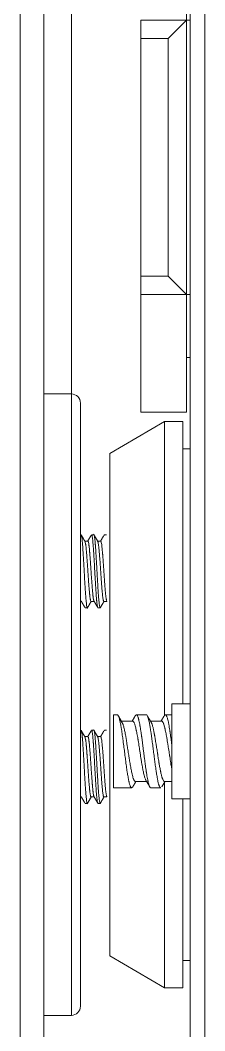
# Model space of a CAD drawing. Header units: millimetres. Extents: x 61566 to 667441, y 0 to 118800.
# Drawn here: x 447935.9 to 447946, y 50873 to 50928.3 of the extents above; entities that cross this region are included whole.
import ezdxf

# ---------------------------------------------------------------- set-up
doc = ezdxf.new("R2010")
doc.units = ezdxf.units.MM
doc.header["$LTSCALE"] = 200
doc.layers.add('LG-환기', color=2, linetype='Continuous')
doc.layers.add('환기유니트', color=6, linetype='Continuous')

# ---------------------------------------------------------------- blocks, each defined once
blk = doc.blocks.new('상업용 프리미엄환기 800~1000CMH')
at = {"layer": 'LG-환기', "color": 0, "linetype": 'Continuous', "lineweight": 18}
for p, q in [((771.8, 1271.357), (951.8, 1271.357)), ((951, 1270.557), (772.6, 1270.557)), ((818.6, 1270.357), (790.237, 1270.357)), ((797.15, 1267.857), (797.15, 1270.557)), ((797.15, 1270.357), (798.15, 1269.357)), ((811.15, 1269.357), (812.15, 1270.357)), ((812.15, 1270.557), (812.15, 1267.857)), ((815.6, 1270.357), (815.6, 1270.557)), ((818.6, 1267.857), (818.6, 1270.357)), ((819.1, 1270.157), (834.551, 1270.157)), ((819.1, 1270.157), (819.1, 1269.157)), ((820.6, 1270.557), (820.6, 1270.157)), ((834.55, 1270.557), (834.55, 1269.557)), ((839.749, 1270.157), (850.1, 1270.157)), ((839.75, 1269.557), (839.75, 1270.557)), ((848.6, 1270.157), (848.6, 1270.557)), ((850.1, 1269.157), (850.1, 1270.157)), ((811.15, 1269.357), (798.15, 1269.357)), ((798.15, 1269.357), (798.15, 1267.857)), ((811.15, 1267.857), (811.15, 1269.357)), ((819.1, 1269.157), (835.199, 1269.157)), ((819.1, 1269.157), (820.85, 1266.157)), ((834.55, 1269.557), (839.75, 1269.557)), ((835.15, 1269.557), (835.15, 1269.199)), ((838.799, 1269.157), (850.1, 1269.157)), ((838.8, 1269.151), (838.8, 1269.557)), ((848.35, 1266.157), (850.1, 1269.157)), ((835.5, 1268.997), (835.5, 1268.383)), ((839.15, 1268.405), (839.15, 1268.949)), ((835.15, 1268.154), (835.15, 1267.61)), ((838.8, 1267.561), (838.8, 1268.17)), ((812.15, 1267.857), (797.15, 1267.857)), ((818.6, 1267.857), (812.15, 1267.857)), ((835.5, 1267.408), (835.5, 1266.766)), ((839.136, 1267.389), (839.099, 1267.415)), ((839.15, 1266.357), (839.15, 1267.359)), ((835.15, 1266.564), (835.15, 1266.357)), ((835.15, 1266.357), (839.15, 1266.357)), ((820.85, 1266.157), (848.35, 1266.157)), ((825.3, 1265.984), (825.3, 1265.862)), ((825.325, 1265.844), (825.3, 1265.861)), ((828.95, 1265.836), (828.95, 1266.004)), ((836, 1265.984), (836, 1265.862)), ((836.025, 1265.844), (836, 1265.861)), ((839.65, 1265.836), (839.65, 1266.004)), ((825.3, 1265.284), (825.3, 1265.162)), ((825.65, 1265.66), (825.65, 1265.486)), ((828.95, 1265.137), (828.95, 1265.303)), ((829.3, 1265.512), (829.3, 1265.634)), ((836, 1265.284), (836, 1265.162)), ((836.35, 1265.66), (836.35, 1265.486)), ((839.65, 1265.137), (839.65, 1265.303)), ((840, 1265.512), (840, 1265.634)), ((825.65, 1264.96), (825.65, 1264.791)), ((829.274, 1264.794), (829.3, 1264.811)), ((829.3, 1264.812), (829.3, 1264.934)), ((836.35, 1264.96), (836.35, 1264.791)), ((839.974, 1264.794), (840, 1264.811)), ((840, 1264.812), (840, 1264.934)), ((851.1, 1264.557), (818.1, 1264.557)), ((825.3, 1264.584), (825.3, 1264.557)), ((828.95, 1264.557), (828.95, 1264.606)), ((836, 1264.584), (836, 1264.557)), ((839.65, 1264.557), (839.65, 1264.606)), ((776.6, 1264.057), (851.6, 1264.057)), ((817.6, 1264.057), (817.6, 1262.557)), ((851.6, 1262.557), (851.6, 1264.057)), ((705.484, 1262.557), (1034.788, 1262.557)), ((1051.8, 1261.257), (705.484, 1261.257))]:
    blk.add_line(p, q, dxfattribs=at)
for centre, start, end in [((818.1, 1264.057), 90, 180), ((851.1, 1264.057), 0, 90)]:
    blk.add_arc(centre, 0.5, start, end, dxfattribs=at)
for points, knots in [([(836.835, 1269.557), (836.814, 1269.554), (836.793, 1269.552), (836.755, 1269.547), (836.738, 1269.545), (836.704, 1269.54), (836.687, 1269.538), (836.635, 1269.532), (836.601, 1269.527), (836.501, 1269.514), (836.37, 1269.497), (836.244, 1269.479), (836.152, 1269.466), (836.122, 1269.461), (836.077, 1269.454), (836.062, 1269.452), (836.033, 1269.448), (835.96, 1269.436), (835.891, 1269.425), (835.786, 1269.407), (835.736, 1269.398), (835.664, 1269.385), (835.641, 1269.381), (835.596, 1269.372), (835.574, 1269.368), (835.51, 1269.354), (835.432, 1269.337), (835.334, 1269.311), (835.281, 1269.293), (835.247, 1269.28), (835.236, 1269.275), (835.217, 1269.266), (835.208, 1269.262), (835.185, 1269.248), (835.161, 1269.23), (835.151, 1269.212), (835.15, 1269.199), (835.15, 1269.194), (835.153, 1269.185), (835.155, 1269.181), (835.164, 1269.168), (835.177, 1269.157), (835.195, 1269.146), (835.199, 1269.144)], [0, 0, 0, 0, 0.019274, 0.019274, 0.035337, 0.035337, 0.051399, 0.051399, 0.083524, 0.083524, 0.147775, 0.212025, 0.212025, 0.24415, 0.24415, 0.260213, 0.260213, 0.276275, 0.340526, 0.340526, 0.404776, 0.404776, 0.436901, 0.436901, 0.469026, 0.469026, 0.533277, 0.597527, 0.661778, 0.661778, 0.693903, 0.693903, 0.726028, 0.726028, 0.790278, 0.854529, 0.854529, 0.886654, 0.886654, 0.918779, 0.918779, 0.983029, 1, 1, 1, 1]), ([(835.5, 1268.997), (835.5, 1268.999), (835.5, 1269), (835.501, 1269.004), (835.501, 1269.006), (835.504, 1269.017), (835.516, 1269.036), (835.551, 1269.063), (835.587, 1269.081), (835.619, 1269.095), (835.63, 1269.099), (835.654, 1269.108), (835.666, 1269.113), (835.706, 1269.126), (835.765, 1269.144), (835.834, 1269.162), (835.89, 1269.175), (835.909, 1269.179), (835.949, 1269.188), (835.969, 1269.193), (836.032, 1269.206), (836.119, 1269.225), (836.214, 1269.243), (836.289, 1269.257), (836.314, 1269.261), (836.365, 1269.27), (836.392, 1269.275), (836.471, 1269.288), (836.578, 1269.306), (836.69, 1269.324), (836.775, 1269.337), (836.804, 1269.342), (836.862, 1269.351), (836.891, 1269.355), (836.979, 1269.368), (837.037, 1269.377), (837.154, 1269.395), (837.212, 1269.404), (837.3, 1269.418), (837.344, 1269.425), (837.387, 1269.432), (837.417, 1269.436), (837.431, 1269.438), (837.504, 1269.45), (837.618, 1269.468), (837.783, 1269.495), (837.889, 1269.513), (837.967, 1269.527), (837.993, 1269.531), (838.043, 1269.54), (838.067, 1269.544), (838.106, 1269.552), (838.121, 1269.554), (838.136, 1269.557)], [0, 0, 0, 0, 0.007439, 0.007439, 0.019507, 0.019507, 0.067779, 0.116051, 0.164322, 0.164322, 0.188458, 0.188458, 0.212594, 0.212594, 0.260865, 0.309137, 0.309137, 0.333273, 0.333273, 0.357409, 0.357409, 0.40568, 0.453952, 0.453952, 0.478088, 0.478088, 0.502223, 0.502223, 0.550495, 0.598767, 0.598767, 0.622902, 0.622902, 0.647038, 0.647038, 0.69531, 0.69531, 0.743581, 0.743581, 0.767717, 0.779785, 0.779785, 0.791853, 0.791853, 0.840125, 0.888396, 0.936668, 0.936668, 0.960804, 0.960804, 0.984939, 0.984939, 1, 1, 1, 1]), ([(838.8, 1269.151), (838.8, 1269.147), (838.799, 1269.142), (838.797, 1269.134), (838.795, 1269.131), (838.791, 1269.124), (838.788, 1269.12), (838.773, 1269.103), (838.753, 1269.088), (838.7, 1269.061), (838.667, 1269.047), (838.616, 1269.029), (838.605, 1269.026), (838.583, 1269.019), (838.549, 1269.009), (838.512, 1268.999), (838.433, 1268.978), (838.374, 1268.965), (838.293, 1268.947), (838.277, 1268.944), (838.243, 1268.937), (838.192, 1268.926), (838.138, 1268.916), (838.028, 1268.895), (837.95, 1268.881), (837.848, 1268.863), (837.828, 1268.86), (837.786, 1268.853), (837.723, 1268.842), (837.659, 1268.832), (837.529, 1268.812), (837.441, 1268.798), (837.329, 1268.781), (837.306, 1268.778), (837.26, 1268.771), (837.238, 1268.767), (837.17, 1268.757), (837.125, 1268.75), (836.99, 1268.729), (836.9, 1268.715), (836.79, 1268.697), (836.768, 1268.694), (836.724, 1268.687), (836.702, 1268.683), (836.636, 1268.673), (836.594, 1268.666), (836.468, 1268.645), (836.387, 1268.631), (836.29, 1268.614), (836.27, 1268.611), (836.232, 1268.604), (836.213, 1268.6), (836.158, 1268.59), (836.122, 1268.583), (836.018, 1268.563), (835.954, 1268.549), (835.867, 1268.528), (835.838, 1268.521), (835.785, 1268.507), (835.76, 1268.5), (835.69, 1268.479), (835.65, 1268.465), (835.611, 1268.448), (835.604, 1268.446), (835.598, 1268.443)], [0, 0, 0, 0, 0.018577, 0.018577, 0.033274, 0.033274, 0.047971, 0.047971, 0.10676, 0.10676, 0.165549, 0.165549, 0.180247, 0.180247, 0.194944, 0.224339, 0.224339, 0.283128, 0.283128, 0.297825, 0.297825, 0.312522, 0.341917, 0.341917, 0.400706, 0.400706, 0.415403, 0.415403, 0.4301, 0.459495, 0.459495, 0.518284, 0.518284, 0.532981, 0.532981, 0.547679, 0.547679, 0.577073, 0.577073, 0.635862, 0.635862, 0.650559, 0.650559, 0.665257, 0.665257, 0.694651, 0.694651, 0.75344, 0.75344, 0.768138, 0.768138, 0.782835, 0.782835, 0.812229, 0.812229, 0.871019, 0.871019, 0.900413, 0.900413, 0.929808, 0.929808, 0.988597, 0.988597, 1, 1, 1, 1]), ([(835.15, 1268.154), (835.15, 1268.157), (835.15, 1268.16), (835.152, 1268.165), (835.153, 1268.169), (835.157, 1268.176), (835.16, 1268.179), (835.175, 1268.196), (835.195, 1268.209), (835.238, 1268.229), (835.255, 1268.235), (835.283, 1268.246), (835.293, 1268.249), (835.314, 1268.256), (835.324, 1268.259), (835.381, 1268.276), (835.434, 1268.29), (835.524, 1268.311), (835.556, 1268.318), (835.606, 1268.328), (835.623, 1268.332), (835.659, 1268.338), (835.677, 1268.342), (835.77, 1268.359), (835.849, 1268.372), (835.977, 1268.392), (836.021, 1268.399), (836.088, 1268.409), (836.111, 1268.412), (836.158, 1268.419), (836.182, 1268.423), (836.301, 1268.439), (836.399, 1268.453), (836.551, 1268.473), (836.602, 1268.48), (836.706, 1268.494), (836.759, 1268.501), (836.919, 1268.522), (837.026, 1268.536), (837.24, 1268.563), (837.347, 1268.576), (837.481, 1268.593), (837.507, 1268.597), (837.56, 1268.603), (837.639, 1268.613), (837.717, 1268.623), (837.87, 1268.643), (837.968, 1268.657), (838.088, 1268.674), (838.112, 1268.677), (838.159, 1268.684), (838.229, 1268.695), (838.296, 1268.705), (838.425, 1268.726), (838.505, 1268.74), (838.599, 1268.757), (838.618, 1268.76), (838.654, 1268.767), (838.672, 1268.77), (838.724, 1268.78), (838.756, 1268.787), (838.849, 1268.807), (838.903, 1268.82), (838.961, 1268.837), (838.973, 1268.84), (838.994, 1268.847), (839.005, 1268.851), (839.034, 1268.861), (839.051, 1268.868), (839.097, 1268.888), (839.12, 1268.902), (839.14, 1268.923), (839.145, 1268.93), (839.149, 1268.94), (839.15, 1268.944), (839.15, 1268.948), (839.15, 1268.948), (839.15, 1268.949)], [0, 0, 0, 0, 0.009646, 0.009646, 0.02248, 0.02248, 0.035313, 0.035313, 0.086648, 0.086648, 0.112315, 0.112315, 0.125148, 0.125148, 0.137982, 0.137982, 0.189317, 0.189317, 0.214984, 0.214984, 0.227817, 0.227817, 0.240651, 0.240651, 0.291985, 0.291985, 0.317653, 0.317653, 0.330486, 0.330486, 0.34332, 0.34332, 0.394654, 0.394654, 0.420322, 0.420322, 0.445989, 0.445989, 0.497323, 0.497323, 0.548658, 0.548658, 0.561491, 0.561491, 0.574325, 0.599992, 0.599992, 0.651327, 0.651327, 0.66416, 0.66416, 0.676994, 0.702661, 0.702661, 0.753995, 0.753995, 0.766829, 0.766829, 0.779663, 0.779663, 0.80533, 0.80533, 0.856664, 0.856664, 0.869498, 0.869498, 0.882332, 0.882332, 0.907999, 0.907999, 0.959333, 0.959333, 0.985, 0.985, 0.997834, 0.997834, 1, 1, 1, 1]), ([(839.15, 1268.404), (839.15, 1268.396), (839.144, 1268.379), (839.123, 1268.362), (839.102, 1268.349), (839.094, 1268.345), (839.077, 1268.336), (839.067, 1268.332), (839.035, 1268.319), (838.986, 1268.301), (838.923, 1268.284), (838.872, 1268.27), (838.844, 1268.263), (838.815, 1268.257), (838.796, 1268.252), (838.786, 1268.25), (838.734, 1268.238), (838.69, 1268.229), (838.598, 1268.211), (838.549, 1268.203), (838.445, 1268.185), (838.391, 1268.176), (838.32, 1268.166), (838.306, 1268.163), (838.277, 1268.159), (838.233, 1268.152), (838.189, 1268.146), (838.098, 1268.133), (837.974, 1268.115), (837.844, 1268.098), (837.761, 1268.086), (837.744, 1268.084), (837.71, 1268.08), (837.693, 1268.077), (837.642, 1268.071), (837.608, 1268.066), (837.505, 1268.053), (837.368, 1268.034), (837.228, 1268.017), (837.123, 1268.003), (837.088, 1267.999), (837.035, 1267.992), (837.018, 1267.99), (836.983, 1267.986), (836.895, 1267.975), (836.739, 1267.955), (836.605, 1267.938), (836.505, 1267.925), (836.455, 1267.918), (836.406, 1267.912), (836.374, 1267.907), (836.357, 1267.905), (836.277, 1267.894), (836.152, 1267.876), (835.976, 1267.849), (835.867, 1267.831), (835.802, 1267.82), (835.789, 1267.817), (835.763, 1267.813), (835.725, 1267.806), (835.689, 1267.8), (835.619, 1267.786), (835.531, 1267.769), (835.455, 1267.752), (835.41, 1267.741), (835.402, 1267.739), (835.385, 1267.734), (835.377, 1267.732), (835.353, 1267.726), (835.338, 1267.721), (835.295, 1267.708), (835.245, 1267.69), (835.209, 1267.672), (835.187, 1267.659), (835.18, 1267.654), (835.172, 1267.647), (835.169, 1267.645), (835.165, 1267.64), (835.154, 1267.629), (835.15, 1267.618), (835.15, 1267.6), (835.154, 1267.592), (835.161, 1267.583)], [0, 0, 0, 0, 0.03039, 0.062715, 0.062715, 0.078878, 0.078878, 0.09504, 0.09504, 0.127365, 0.15969, 0.15969, 0.175852, 0.183934, 0.183934, 0.192015, 0.192015, 0.22434, 0.22434, 0.256664, 0.256664, 0.288989, 0.288989, 0.297071, 0.297071, 0.305152, 0.321314, 0.321314, 0.353639, 0.385964, 0.385964, 0.394045, 0.394045, 0.402126, 0.402126, 0.418289, 0.418289, 0.450614, 0.482939, 0.482939, 0.499101, 0.499101, 0.507182, 0.507182, 0.515263, 0.547588, 0.579913, 0.579913, 0.596076, 0.604157, 0.604157, 0.612238, 0.612238, 0.644563, 0.676888, 0.709213, 0.709213, 0.717294, 0.717294, 0.725375, 0.741537, 0.741537, 0.773862, 0.806187, 0.806187, 0.814268, 0.814268, 0.82235, 0.82235, 0.838512, 0.838512, 0.870837, 0.903162, 0.903162, 0.919324, 0.919324, 0.927405, 0.927405, 0.935487, 0.967812, 0.967812, 1, 1, 1, 1]), ([(835.5, 1267.407), (835.5, 1267.41), (835.5, 1267.413), (835.503, 1267.425), (835.508, 1267.434), (835.52, 1267.447), (835.525, 1267.452), (835.536, 1267.461), (835.543, 1267.466), (835.564, 1267.48), (835.599, 1267.498), (835.645, 1267.516), (835.684, 1267.529), (835.698, 1267.533), (835.727, 1267.542), (835.742, 1267.547), (835.79, 1267.56), (835.858, 1267.578), (835.935, 1267.596), (835.997, 1267.609), (836.019, 1267.614), (836.062, 1267.623), (836.085, 1267.627), (836.153, 1267.641), (836.248, 1267.659), (836.349, 1267.677), (836.427, 1267.691), (836.467, 1267.698), (836.508, 1267.705), (836.535, 1267.709), (836.549, 1267.711), (836.618, 1267.723), (836.73, 1267.74), (836.901, 1267.767), (837.018, 1267.784), (837.107, 1267.798), (837.137, 1267.802), (837.195, 1267.811), (837.225, 1267.816), (837.312, 1267.83), (837.428, 1267.848), (837.543, 1267.866), (837.628, 1267.88), (837.656, 1267.885), (837.712, 1267.894), (837.739, 1267.898), (837.821, 1267.912), (837.927, 1267.929), (838.027, 1267.947), (838.1, 1267.96), (838.124, 1267.965), (838.171, 1267.974), (838.194, 1267.978), (838.262, 1267.992), (838.304, 1268.001), (838.385, 1268.019), (838.423, 1268.028), (838.476, 1268.041), (838.494, 1268.046), (838.527, 1268.055), (838.543, 1268.06), (838.589, 1268.074), (838.645, 1268.092), (838.689, 1268.109), (838.718, 1268.123), (838.731, 1268.129), (838.743, 1268.136), (838.748, 1268.139), (838.75, 1268.14), (838.751, 1268.141)], [0, 0, 0, 0, 0.011486, 0.011486, 0.0483, 0.0483, 0.066706, 0.066706, 0.085113, 0.085113, 0.121927, 0.15874, 0.15874, 0.177147, 0.177147, 0.195554, 0.195554, 0.232367, 0.269181, 0.269181, 0.287587, 0.287587, 0.305994, 0.305994, 0.342808, 0.379621, 0.379621, 0.398028, 0.407231, 0.407231, 0.416435, 0.416435, 0.453248, 0.490061, 0.526875, 0.526875, 0.545282, 0.545282, 0.563688, 0.563688, 0.600502, 0.637315, 0.637315, 0.655722, 0.655722, 0.674129, 0.674129, 0.710942, 0.747756, 0.747756, 0.766163, 0.766163, 0.784569, 0.784569, 0.821383, 0.821383, 0.858196, 0.858196, 0.876603, 0.876603, 0.89501, 0.89501, 0.931823, 0.968637, 0.968637, 0.987044, 0.996247, 0.996247, 1, 1, 1, 1]), ([(838.8, 1267.561), (838.8, 1267.559), (838.8, 1267.557), (838.799, 1267.551), (838.798, 1267.547), (838.792, 1267.535), (838.78, 1267.519), (838.759, 1267.503), (838.739, 1267.491), (838.731, 1267.487), (838.716, 1267.479), (838.707, 1267.475), (838.662, 1267.455), (838.617, 1267.439), (838.537, 1267.416), (838.509, 1267.408), (838.462, 1267.396), (838.446, 1267.392), (838.413, 1267.384), (838.396, 1267.38), (838.31, 1267.36), (838.234, 1267.344), (838.11, 1267.32), (838.068, 1267.312), (837.979, 1267.296), (837.933, 1267.288), (837.794, 1267.264), (837.698, 1267.248), (837.573, 1267.229), (837.548, 1267.225), (837.497, 1267.217), (837.471, 1267.213), (837.394, 1267.201), (837.291, 1267.185), (837.188, 1267.17), (837.085, 1267.154), (837.033, 1267.146), (836.955, 1267.133), (836.929, 1267.129), (836.878, 1267.121), (836.852, 1267.117), (836.776, 1267.105), (836.675, 1267.089), (836.578, 1267.073), (836.506, 1267.061), (836.482, 1267.057), (836.435, 1267.049), (836.411, 1267.045), (836.295, 1267.025), (836.208, 1267.01), (836.087, 1266.986), (836.048, 1266.979), (835.991, 1266.967), (835.973, 1266.963), (835.937, 1266.954), (835.919, 1266.95), (835.834, 1266.93), (835.774, 1266.914), (835.701, 1266.891), (835.68, 1266.885), (835.662, 1266.878)], [0, 0, 0, 0, 0.008608, 0.008608, 0.0261, 0.0261, 0.061086, 0.096072, 0.096072, 0.113565, 0.113565, 0.131058, 0.131058, 0.20103, 0.20103, 0.236015, 0.236015, 0.253508, 0.253508, 0.271001, 0.271001, 0.340973, 0.340973, 0.375959, 0.375959, 0.410944, 0.410944, 0.480916, 0.480916, 0.498409, 0.498409, 0.515902, 0.515902, 0.550888, 0.585873, 0.585873, 0.620859, 0.620859, 0.638352, 0.638352, 0.655845, 0.655845, 0.690831, 0.725817, 0.725817, 0.74331, 0.74331, 0.760802, 0.760802, 0.830774, 0.830774, 0.86576, 0.86576, 0.883253, 0.883253, 0.900746, 0.900746, 0.970717, 0.970717, 1, 1, 1, 1]), ([(835.15, 1266.564), (835.15, 1266.576), (835.157, 1266.588), (835.174, 1266.603), (835.179, 1266.607), (835.19, 1266.614), (835.196, 1266.618), (835.217, 1266.629), (835.232, 1266.636), (835.288, 1266.658), (835.334, 1266.673), (835.404, 1266.692), (835.418, 1266.696), (835.449, 1266.703), (835.464, 1266.707), (835.513, 1266.718), (835.548, 1266.726), (835.657, 1266.749), (835.737, 1266.763), (835.848, 1266.782), (835.87, 1266.786), (835.916, 1266.793), (835.987, 1266.804), (836.06, 1266.815), (836.209, 1266.837), (836.314, 1266.851), (836.452, 1266.87), (836.48, 1266.874), (836.536, 1266.881), (836.564, 1266.885), (836.649, 1266.896), (836.706, 1266.904), (836.878, 1266.927), (836.994, 1266.942), (837.142, 1266.961), (837.172, 1266.965), (837.231, 1266.972), (837.26, 1266.976), (837.348, 1266.987), (837.464, 1267.001), (837.579, 1267.016), (837.664, 1267.027), (837.693, 1267.03), (837.749, 1267.038), (837.778, 1267.041), (837.918, 1267.06), (838.024, 1267.075), (838.178, 1267.097), (838.227, 1267.104), (838.3, 1267.116), (838.324, 1267.12), (838.371, 1267.127), (838.395, 1267.131), (838.463, 1267.143), (838.507, 1267.15), (838.591, 1267.165), (838.631, 1267.172), (838.707, 1267.187), (838.743, 1267.194), (838.794, 1267.205), (838.811, 1267.209), (838.843, 1267.216), (838.859, 1267.22), (838.934, 1267.238), (838.984, 1267.253), (839.045, 1267.275), (839.063, 1267.283), (839.086, 1267.294), (839.094, 1267.298), (839.107, 1267.305), (839.113, 1267.309), (839.139, 1267.328), (839.15, 1267.343), (839.15, 1267.359), (839.15, 1267.359), (839.15, 1267.359)], [0, 0, 0, 0, 0.045468, 0.045468, 0.059485, 0.059485, 0.073503, 0.073503, 0.101538, 0.101538, 0.157607, 0.157607, 0.171625, 0.171625, 0.185642, 0.185642, 0.213677, 0.213677, 0.269746, 0.269746, 0.283764, 0.283764, 0.297781, 0.325816, 0.325816, 0.381886, 0.381886, 0.395903, 0.395903, 0.40992, 0.40992, 0.437955, 0.437955, 0.494025, 0.494025, 0.508042, 0.508042, 0.52206, 0.52206, 0.550094, 0.578129, 0.578129, 0.592147, 0.592147, 0.606164, 0.606164, 0.662234, 0.662234, 0.690268, 0.690268, 0.704286, 0.704286, 0.718303, 0.718303, 0.746338, 0.746338, 0.774373, 0.774373, 0.802408, 0.802408, 0.816425, 0.816425, 0.830442, 0.830442, 0.886512, 0.886512, 0.914547, 0.914547, 0.928564, 0.928564, 0.942582, 0.942582, 0.998651, 0.998651, 1, 1, 1, 1]), ([(825.65, 1265.659), (825.65, 1265.665), (825.656, 1265.671), (825.675, 1265.68), (825.684, 1265.683), (825.7, 1265.688), (825.706, 1265.689), (825.718, 1265.693), (825.725, 1265.694), (825.762, 1265.702), (825.798, 1265.709), (825.862, 1265.718), (825.885, 1265.721), (825.922, 1265.725), (825.935, 1265.727), (825.961, 1265.73), (825.975, 1265.731), (826.046, 1265.739), (826.108, 1265.745), (826.208, 1265.754), (826.243, 1265.757), (826.297, 1265.762), (826.316, 1265.764), (826.353, 1265.767), (826.372, 1265.769), (826.469, 1265.777), (826.55, 1265.783), (826.676, 1265.792), (826.719, 1265.796), (826.784, 1265.8), (826.806, 1265.802), (826.85, 1265.805), (826.873, 1265.806), (826.986, 1265.814), (827.076, 1265.82), (827.214, 1265.829), (827.259, 1265.832), (827.352, 1265.838), (827.398, 1265.841), (827.537, 1265.851), (827.718, 1265.864), (827.892, 1265.876), (828.061, 1265.889), (828.142, 1265.895), (828.294, 1265.907), (828.366, 1265.913), (828.468, 1265.922), (828.5, 1265.925), (828.561, 1265.932), (828.59, 1265.935), (828.673, 1265.945), (828.722, 1265.951), (828.776, 1265.959), (828.786, 1265.961), (828.806, 1265.964), (828.833, 1265.968), (828.857, 1265.973), (828.899, 1265.982), (828.92, 1265.988), (828.937, 1265.995), (828.939, 1265.997), (828.944, 1266), (828.946, 1266.001), (828.947, 1266.003)], [0, 0, 0, 0, 0.048765, 0.048765, 0.075975, 0.075975, 0.089579, 0.089579, 0.103184, 0.103184, 0.157602, 0.157602, 0.184811, 0.184811, 0.198416, 0.198416, 0.21202, 0.21202, 0.266439, 0.266439, 0.293648, 0.293648, 0.307252, 0.307252, 0.320857, 0.320857, 0.375275, 0.375275, 0.402484, 0.402484, 0.416089, 0.416089, 0.429694, 0.429694, 0.484112, 0.484112, 0.511321, 0.511321, 0.53853, 0.53853, 0.592949, 0.647367, 0.647367, 0.701785, 0.701785, 0.756203, 0.756203, 0.783413, 0.783413, 0.810622, 0.810622, 0.86504, 0.86504, 0.878645, 0.878645, 0.892249, 0.919458, 0.919458, 0.973877, 0.973877, 0.987481, 0.987481, 1, 1, 1, 1]), ([(828.95, 1265.837), (828.95, 1265.832), (828.945, 1265.826), (828.93, 1265.819), (828.927, 1265.817), (828.918, 1265.814), (828.913, 1265.812), (828.898, 1265.807), (828.886, 1265.804), (828.844, 1265.795), (828.808, 1265.789), (828.756, 1265.781), (828.745, 1265.779), (828.722, 1265.776), (828.71, 1265.775), (828.673, 1265.77), (828.646, 1265.767), (828.563, 1265.758), (828.502, 1265.752), (828.419, 1265.744), (828.402, 1265.743), (828.367, 1265.74), (828.349, 1265.738), (828.295, 1265.733), (828.257, 1265.73), (828.143, 1265.72), (828.063, 1265.714), (827.958, 1265.706), (827.937, 1265.705), (827.894, 1265.702), (827.872, 1265.7), (827.806, 1265.695), (827.762, 1265.692), (827.628, 1265.683), (827.538, 1265.677), (827.4, 1265.668), (827.354, 1265.665), (827.261, 1265.659), (827.215, 1265.656), (827.077, 1265.646), (826.987, 1265.64), (826.853, 1265.63), (826.809, 1265.627), (826.721, 1265.621), (826.677, 1265.617), (826.551, 1265.608), (826.47, 1265.602), (826.355, 1265.593), (826.318, 1265.59), (826.244, 1265.584), (826.209, 1265.581), (826.108, 1265.572), (826.046, 1265.565), (825.962, 1265.556), (825.936, 1265.553), (825.898, 1265.548), (825.886, 1265.546), (825.863, 1265.543), (825.852, 1265.541), (825.798, 1265.533), (825.762, 1265.527), (825.719, 1265.518), (825.706, 1265.515), (825.69, 1265.511), (825.685, 1265.509), (825.676, 1265.506), (825.672, 1265.505), (825.656, 1265.498), (825.65, 1265.492), (825.65, 1265.487)], [0, 0, 0, 0, 0.045623, 0.045623, 0.058949, 0.058949, 0.072275, 0.072275, 0.098928, 0.098928, 0.152234, 0.152234, 0.16556, 0.16556, 0.178886, 0.178886, 0.205539, 0.205539, 0.258844, 0.258844, 0.272171, 0.272171, 0.285497, 0.285497, 0.31215, 0.31215, 0.365455, 0.365455, 0.378781, 0.378781, 0.392108, 0.392108, 0.41876, 0.41876, 0.472066, 0.472066, 0.498719, 0.498719, 0.525371, 0.525371, 0.578677, 0.578677, 0.605329, 0.605329, 0.631982, 0.631982, 0.685287, 0.685287, 0.71194, 0.71194, 0.738593, 0.738593, 0.791898, 0.791898, 0.818551, 0.818551, 0.831877, 0.831877, 0.845204, 0.845204, 0.898509, 0.898509, 0.925162, 0.925162, 0.938488, 0.938488, 0.951814, 0.951814, 1, 1, 1, 1]), ([(836.35, 1265.659), (836.35, 1265.665), (836.356, 1265.671), (836.375, 1265.68), (836.384, 1265.683), (836.4, 1265.688), (836.406, 1265.689), (836.418, 1265.693), (836.425, 1265.694), (836.462, 1265.702), (836.498, 1265.709), (836.562, 1265.718), (836.585, 1265.721), (836.622, 1265.725), (836.635, 1265.727), (836.661, 1265.73), (836.675, 1265.731), (836.746, 1265.739), (836.808, 1265.745), (836.908, 1265.754), (836.943, 1265.757), (836.997, 1265.762), (837.016, 1265.764), (837.053, 1265.767), (837.072, 1265.769), (837.169, 1265.777), (837.25, 1265.783), (837.376, 1265.792), (837.419, 1265.796), (837.484, 1265.8), (837.506, 1265.802), (837.55, 1265.805), (837.573, 1265.806), (837.686, 1265.814), (837.776, 1265.82), (837.914, 1265.829), (837.959, 1265.832), (838.052, 1265.838), (838.098, 1265.841), (838.237, 1265.851), (838.418, 1265.864), (838.592, 1265.876), (838.761, 1265.889), (838.842, 1265.895), (838.994, 1265.907), (839.066, 1265.913), (839.168, 1265.922), (839.2, 1265.925), (839.261, 1265.932), (839.29, 1265.935), (839.373, 1265.945), (839.422, 1265.951), (839.476, 1265.959), (839.486, 1265.961), (839.506, 1265.964), (839.533, 1265.968), (839.557, 1265.973), (839.599, 1265.982), (839.62, 1265.988), (839.637, 1265.995), (839.639, 1265.997), (839.644, 1266), (839.646, 1266.001), (839.647, 1266.003)], [0, 0, 0, 0, 0.048765, 0.048765, 0.075975, 0.075975, 0.089579, 0.089579, 0.103184, 0.103184, 0.157602, 0.157602, 0.184811, 0.184811, 0.198416, 0.198416, 0.21202, 0.21202, 0.266439, 0.266439, 0.293648, 0.293648, 0.307252, 0.307252, 0.320857, 0.320857, 0.375275, 0.375275, 0.402484, 0.402484, 0.416089, 0.416089, 0.429694, 0.429694, 0.484112, 0.484112, 0.511321, 0.511321, 0.53853, 0.53853, 0.592949, 0.647367, 0.647367, 0.701785, 0.701785, 0.756203, 0.756203, 0.783413, 0.783413, 0.810622, 0.810622, 0.86504, 0.86504, 0.878645, 0.878645, 0.892249, 0.919458, 0.919458, 0.973877, 0.973877, 0.987481, 0.987481, 1, 1, 1, 1]), ([(839.65, 1265.837), (839.65, 1265.832), (839.645, 1265.826), (839.63, 1265.819), (839.627, 1265.817), (839.618, 1265.814), (839.613, 1265.812), (839.598, 1265.807), (839.586, 1265.804), (839.544, 1265.795), (839.508, 1265.789), (839.456, 1265.781), (839.445, 1265.779), (839.422, 1265.776), (839.41, 1265.775), (839.373, 1265.77), (839.346, 1265.767), (839.263, 1265.758), (839.202, 1265.752), (839.119, 1265.744), (839.102, 1265.743), (839.067, 1265.74), (839.049, 1265.738), (838.995, 1265.733), (838.957, 1265.73), (838.843, 1265.72), (838.763, 1265.714), (838.658, 1265.706), (838.637, 1265.705), (838.594, 1265.702), (838.572, 1265.7), (838.506, 1265.695), (838.462, 1265.692), (838.328, 1265.683), (838.238, 1265.677), (838.1, 1265.668), (838.054, 1265.665), (837.961, 1265.659), (837.915, 1265.656), (837.777, 1265.646), (837.687, 1265.64), (837.553, 1265.63), (837.509, 1265.627), (837.421, 1265.621), (837.377, 1265.617), (837.251, 1265.608), (837.17, 1265.602), (837.055, 1265.593), (837.018, 1265.59), (836.944, 1265.584), (836.909, 1265.581), (836.808, 1265.572), (836.746, 1265.565), (836.662, 1265.556), (836.636, 1265.553), (836.598, 1265.548), (836.586, 1265.546), (836.563, 1265.543), (836.552, 1265.541), (836.498, 1265.533), (836.462, 1265.527), (836.419, 1265.518), (836.406, 1265.515), (836.39, 1265.511), (836.385, 1265.509), (836.376, 1265.506), (836.372, 1265.505), (836.356, 1265.498), (836.35, 1265.492), (836.35, 1265.487)], [0, 0, 0, 0, 0.045623, 0.045623, 0.058949, 0.058949, 0.072275, 0.072275, 0.098928, 0.098928, 0.152234, 0.152234, 0.16556, 0.16556, 0.178886, 0.178886, 0.205539, 0.205539, 0.258844, 0.258844, 0.272171, 0.272171, 0.285497, 0.285497, 0.31215, 0.31215, 0.365455, 0.365455, 0.378781, 0.378781, 0.392108, 0.392108, 0.41876, 0.41876, 0.472066, 0.472066, 0.498719, 0.498719, 0.525371, 0.525371, 0.578677, 0.578677, 0.605329, 0.605329, 0.631982, 0.631982, 0.685287, 0.685287, 0.71194, 0.71194, 0.738593, 0.738593, 0.791898, 0.791898, 0.818551, 0.818551, 0.831877, 0.831877, 0.845204, 0.845204, 0.898509, 0.898509, 0.925162, 0.925162, 0.938488, 0.938488, 0.951814, 0.951814, 1, 1, 1, 1]), ([(825.302, 1265.156), (825.297, 1265.162), (825.3, 1265.168), (825.314, 1265.175), (825.318, 1265.177), (825.326, 1265.18), (825.33, 1265.182), (825.344, 1265.186), (825.356, 1265.189), (825.397, 1265.198), (825.432, 1265.204), (825.485, 1265.211), (825.496, 1265.213), (825.519, 1265.216), (825.532, 1265.217), (825.569, 1265.221), (825.596, 1265.224), (825.682, 1265.232), (825.745, 1265.238), (825.849, 1265.246), (825.886, 1265.249), (825.943, 1265.254), (825.962, 1265.255), (826.002, 1265.258), (826.022, 1265.26), (826.123, 1265.267), (826.209, 1265.273), (826.344, 1265.282), (826.39, 1265.285), (826.46, 1265.29), (826.484, 1265.291), (826.533, 1265.294), (826.557, 1265.296), (826.679, 1265.303), (826.779, 1265.308), (826.931, 1265.317), (826.982, 1265.319), (827.06, 1265.323), (827.086, 1265.325), (827.138, 1265.328), (827.164, 1265.329), (827.295, 1265.336), (827.399, 1265.342), (827.606, 1265.354), (827.708, 1265.36), (827.835, 1265.368), (827.86, 1265.369), (827.911, 1265.372), (827.985, 1265.377), (828.058, 1265.381), (828.2, 1265.39), (828.292, 1265.395), (828.424, 1265.404), (828.467, 1265.407), (828.551, 1265.412), (828.591, 1265.415), (828.707, 1265.424), (828.779, 1265.429), (828.862, 1265.437), (828.878, 1265.438), (828.91, 1265.441), (828.925, 1265.443), (828.97, 1265.448), (828.999, 1265.451), (829.078, 1265.46), (829.123, 1265.465), (829.18, 1265.474), (829.197, 1265.477), (829.22, 1265.481), (829.228, 1265.483), (829.241, 1265.485), (829.247, 1265.487), (829.275, 1265.494), (829.29, 1265.499), (829.299, 1265.507), (829.3, 1265.509), (829.3, 1265.512)], [0, 0, 0, 0, 0.048639, 0.048639, 0.060894, 0.060894, 0.073149, 0.073149, 0.097659, 0.097659, 0.146679, 0.146679, 0.158935, 0.158935, 0.17119, 0.17119, 0.1957, 0.1957, 0.24472, 0.24472, 0.26923, 0.26923, 0.281486, 0.281486, 0.293741, 0.293741, 0.342761, 0.342761, 0.367271, 0.367271, 0.379526, 0.379526, 0.391782, 0.391782, 0.440802, 0.440802, 0.465312, 0.465312, 0.477567, 0.477567, 0.489822, 0.489822, 0.538843, 0.538843, 0.587863, 0.587863, 0.600118, 0.600118, 0.612373, 0.636884, 0.636884, 0.685904, 0.685904, 0.710414, 0.710414, 0.734924, 0.734924, 0.783945, 0.783945, 0.7962, 0.7962, 0.808455, 0.808455, 0.832965, 0.832965, 0.881986, 0.881986, 0.906496, 0.906496, 0.918751, 0.918751, 0.931006, 0.931006, 0.980027, 0.980027, 1, 1, 1, 1]), ([(829.275, 1265.652), (829.276, 1265.651), (829.277, 1265.651), (829.293, 1265.645), (829.301, 1265.64), (829.3, 1265.632), (829.299, 1265.631), (829.297, 1265.628), (829.291, 1265.623), (829.281, 1265.619), (829.255, 1265.609), (829.23, 1265.603), (829.188, 1265.596), (829.179, 1265.594), (829.161, 1265.591), (829.151, 1265.59), (829.12, 1265.585), (829.097, 1265.583), (829.024, 1265.574), (828.969, 1265.568), (828.89, 1265.561), (828.874, 1265.56), (828.841, 1265.557), (828.824, 1265.556), (828.772, 1265.551), (828.736, 1265.549), (828.623, 1265.54), (828.543, 1265.534), (828.414, 1265.524), (828.37, 1265.521), (828.302, 1265.517), (828.279, 1265.515), (828.232, 1265.512), (828.209, 1265.511), (828.091, 1265.503), (827.994, 1265.498), (827.843, 1265.489), (827.792, 1265.486), (827.715, 1265.482), (827.689, 1265.481), (827.637, 1265.478), (827.611, 1265.476), (827.48, 1265.469), (827.376, 1265.464), (827.219, 1265.455), (827.166, 1265.452), (827.088, 1265.447), (827.061, 1265.446), (827.009, 1265.443), (826.983, 1265.441), (826.852, 1265.434), (826.751, 1265.427), (826.602, 1265.418), (826.553, 1265.416), (826.481, 1265.411), (826.457, 1265.41), (826.409, 1265.407), (826.386, 1265.405), (826.269, 1265.398), (826.18, 1265.393), (826.013, 1265.381), (825.934, 1265.376), (825.842, 1265.368), (825.824, 1265.367), (825.789, 1265.364), (825.737, 1265.359), (825.69, 1265.355), (825.6, 1265.346), (825.547, 1265.339), (825.478, 1265.331), (825.456, 1265.328), (825.418, 1265.322), (825.401, 1265.319), (825.355, 1265.31), (825.333, 1265.305), (825.315, 1265.298), (825.312, 1265.297), (825.307, 1265.294), (825.305, 1265.292), (825.301, 1265.289), (825.3, 1265.287), (825.3, 1265.285)], [0, 0, 0, 0, 0.002681, 0.002681, 0.050519, 0.050519, 0.062478, 0.062478, 0.074438, 0.098357, 0.098357, 0.146195, 0.146195, 0.158154, 0.158154, 0.170114, 0.170114, 0.194033, 0.194033, 0.241871, 0.241871, 0.25383, 0.25383, 0.26579, 0.26579, 0.289709, 0.289709, 0.337547, 0.337547, 0.361466, 0.361466, 0.373425, 0.373425, 0.385385, 0.385385, 0.433223, 0.433223, 0.457142, 0.457142, 0.469101, 0.469101, 0.481061, 0.481061, 0.528899, 0.528899, 0.552818, 0.552818, 0.564777, 0.564777, 0.576737, 0.576737, 0.624575, 0.624575, 0.648494, 0.648494, 0.660453, 0.660453, 0.672413, 0.672413, 0.720251, 0.720251, 0.768089, 0.768089, 0.780048, 0.780048, 0.792008, 0.815927, 0.815927, 0.863765, 0.863765, 0.887684, 0.887684, 0.911603, 0.911603, 0.959441, 0.959441, 0.971401, 0.971401, 0.98336, 0.98336, 1, 1, 1, 1]), ([(825.65, 1264.96), (825.65, 1264.962), (825.651, 1264.964), (825.656, 1264.97), (825.661, 1264.973), (825.672, 1264.978), (825.676, 1264.98), (825.684, 1264.983), (825.689, 1264.985), (825.716, 1264.993), (825.744, 1264.999), (825.798, 1265.008), (825.818, 1265.011), (825.85, 1265.016), (825.861, 1265.018), (825.885, 1265.021), (825.897, 1265.022), (825.959, 1265.03), (826.014, 1265.035), (826.107, 1265.045), (826.139, 1265.048), (826.19, 1265.053), (826.207, 1265.054), (826.242, 1265.057), (826.26, 1265.059), (826.351, 1265.067), (826.427, 1265.073), (826.548, 1265.083), (826.59, 1265.086), (826.653, 1265.091), (826.675, 1265.092), (826.718, 1265.095), (826.74, 1265.097), (826.849, 1265.105), (826.938, 1265.111), (827.074, 1265.119), (827.119, 1265.122), (827.189, 1265.127), (827.212, 1265.129), (827.258, 1265.132), (827.281, 1265.133), (827.397, 1265.141), (827.488, 1265.147), (827.624, 1265.157), (827.669, 1265.16), (827.736, 1265.165), (827.759, 1265.167), (827.803, 1265.17), (827.825, 1265.172), (827.934, 1265.18), (828.018, 1265.186), (828.138, 1265.195), (828.178, 1265.198), (828.235, 1265.202), (828.255, 1265.204), (828.292, 1265.207), (828.31, 1265.208), (828.401, 1265.216), (828.467, 1265.222), (828.559, 1265.231), (828.589, 1265.235), (828.631, 1265.24), (828.644, 1265.241), (828.671, 1265.244), (828.683, 1265.246), (828.745, 1265.254), (828.787, 1265.26), (828.84, 1265.27), (828.856, 1265.273), (828.878, 1265.277), (828.884, 1265.279), (828.897, 1265.282), (828.902, 1265.283), (828.924, 1265.29), (828.936, 1265.294), (828.943, 1265.299)], [0, 0, 0, 0, 0.021116, 0.021116, 0.048625, 0.048625, 0.06238, 0.06238, 0.076134, 0.076134, 0.131152, 0.131152, 0.158661, 0.158661, 0.172416, 0.172416, 0.18617, 0.18617, 0.241189, 0.241189, 0.268698, 0.268698, 0.282452, 0.282452, 0.296207, 0.296207, 0.351225, 0.351225, 0.378734, 0.378734, 0.392488, 0.392488, 0.406243, 0.406243, 0.461261, 0.461261, 0.48877, 0.48877, 0.502525, 0.502525, 0.516279, 0.516279, 0.571297, 0.571297, 0.598807, 0.598807, 0.612561, 0.612561, 0.626316, 0.626316, 0.681334, 0.681334, 0.708843, 0.708843, 0.722597, 0.722597, 0.736352, 0.736352, 0.79137, 0.79137, 0.818879, 0.818879, 0.832634, 0.832634, 0.846388, 0.846388, 0.901406, 0.901406, 0.928915, 0.928915, 0.94267, 0.94267, 0.956424, 0.956424, 1, 1, 1, 1]), ([(836.002, 1265.156), (835.997, 1265.162), (836, 1265.168), (836.014, 1265.175), (836.018, 1265.177), (836.026, 1265.18), (836.03, 1265.182), (836.044, 1265.186), (836.056, 1265.189), (836.097, 1265.198), (836.132, 1265.204), (836.185, 1265.211), (836.196, 1265.213), (836.219, 1265.216), (836.232, 1265.217), (836.269, 1265.221), (836.296, 1265.224), (836.382, 1265.232), (836.445, 1265.238), (836.549, 1265.246), (836.586, 1265.249), (836.643, 1265.254), (836.662, 1265.255), (836.702, 1265.258), (836.722, 1265.26), (836.823, 1265.267), (836.909, 1265.273), (837.044, 1265.282), (837.09, 1265.285), (837.16, 1265.29), (837.184, 1265.291), (837.233, 1265.294), (837.257, 1265.296), (837.379, 1265.303), (837.479, 1265.308), (837.631, 1265.317), (837.682, 1265.319), (837.76, 1265.323), (837.786, 1265.325), (837.838, 1265.328), (837.864, 1265.329), (837.995, 1265.336), (838.099, 1265.342), (838.306, 1265.354), (838.408, 1265.36), (838.535, 1265.368), (838.56, 1265.369), (838.611, 1265.372), (838.685, 1265.377), (838.758, 1265.381), (838.9, 1265.39), (838.992, 1265.395), (839.124, 1265.404), (839.167, 1265.407), (839.251, 1265.412), (839.291, 1265.415), (839.407, 1265.424), (839.479, 1265.429), (839.562, 1265.437), (839.578, 1265.438), (839.61, 1265.441), (839.625, 1265.443), (839.67, 1265.448), (839.699, 1265.451), (839.778, 1265.46), (839.823, 1265.465), (839.88, 1265.474), (839.897, 1265.477), (839.92, 1265.481), (839.928, 1265.483), (839.941, 1265.485), (839.947, 1265.487), (839.975, 1265.494), (839.99, 1265.499), (839.999, 1265.507), (840, 1265.509), (840, 1265.512)], [0, 0, 0, 0, 0.048639, 0.048639, 0.060894, 0.060894, 0.073149, 0.073149, 0.097659, 0.097659, 0.146679, 0.146679, 0.158935, 0.158935, 0.17119, 0.17119, 0.1957, 0.1957, 0.24472, 0.24472, 0.26923, 0.26923, 0.281486, 0.281486, 0.293741, 0.293741, 0.342761, 0.342761, 0.367271, 0.367271, 0.379526, 0.379526, 0.391782, 0.391782, 0.440802, 0.440802, 0.465312, 0.465312, 0.477567, 0.477567, 0.489822, 0.489822, 0.538843, 0.538843, 0.587863, 0.587863, 0.600118, 0.600118, 0.612373, 0.636884, 0.636884, 0.685904, 0.685904, 0.710414, 0.710414, 0.734924, 0.734924, 0.783945, 0.783945, 0.7962, 0.7962, 0.808455, 0.808455, 0.832965, 0.832965, 0.881986, 0.881986, 0.906496, 0.906496, 0.918751, 0.918751, 0.931006, 0.931006, 0.980027, 0.980027, 1, 1, 1, 1]), ([(839.975, 1265.652), (839.976, 1265.651), (839.977, 1265.651), (839.993, 1265.645), (840.001, 1265.64), (840, 1265.632), (839.999, 1265.631), (839.997, 1265.628), (839.991, 1265.623), (839.981, 1265.619), (839.955, 1265.609), (839.93, 1265.603), (839.888, 1265.596), (839.879, 1265.594), (839.861, 1265.591), (839.851, 1265.59), (839.82, 1265.585), (839.797, 1265.583), (839.724, 1265.574), (839.669, 1265.568), (839.59, 1265.561), (839.574, 1265.56), (839.541, 1265.557), (839.524, 1265.556), (839.472, 1265.551), (839.436, 1265.549), (839.323, 1265.54), (839.243, 1265.534), (839.114, 1265.524), (839.07, 1265.521), (839.002, 1265.517), (838.979, 1265.515), (838.932, 1265.512), (838.909, 1265.511), (838.791, 1265.503), (838.694, 1265.498), (838.543, 1265.489), (838.492, 1265.486), (838.415, 1265.482), (838.389, 1265.481), (838.337, 1265.478), (838.311, 1265.476), (838.18, 1265.469), (838.076, 1265.464), (837.919, 1265.455), (837.866, 1265.452), (837.788, 1265.447), (837.761, 1265.446), (837.709, 1265.443), (837.683, 1265.441), (837.552, 1265.434), (837.451, 1265.427), (837.302, 1265.418), (837.253, 1265.416), (837.181, 1265.411), (837.157, 1265.41), (837.109, 1265.407), (837.086, 1265.405), (836.969, 1265.398), (836.88, 1265.393), (836.713, 1265.381), (836.634, 1265.376), (836.542, 1265.368), (836.524, 1265.367), (836.489, 1265.364), (836.437, 1265.359), (836.39, 1265.355), (836.3, 1265.346), (836.247, 1265.339), (836.178, 1265.331), (836.156, 1265.328), (836.118, 1265.322), (836.101, 1265.319), (836.055, 1265.31), (836.033, 1265.305), (836.015, 1265.298), (836.012, 1265.297), (836.007, 1265.294), (836.005, 1265.292), (836.001, 1265.289), (836, 1265.287), (836, 1265.285)], [0, 0, 0, 0, 0.002681, 0.002681, 0.050519, 0.050519, 0.062478, 0.062478, 0.074438, 0.098357, 0.098357, 0.146195, 0.146195, 0.158154, 0.158154, 0.170114, 0.170114, 0.194033, 0.194033, 0.241871, 0.241871, 0.25383, 0.25383, 0.26579, 0.26579, 0.289709, 0.289709, 0.337547, 0.337547, 0.361466, 0.361466, 0.373425, 0.373425, 0.385385, 0.385385, 0.433223, 0.433223, 0.457142, 0.457142, 0.469101, 0.469101, 0.481061, 0.481061, 0.528899, 0.528899, 0.552818, 0.552818, 0.564777, 0.564777, 0.576737, 0.576737, 0.624575, 0.624575, 0.648494, 0.648494, 0.660453, 0.660453, 0.672413, 0.672413, 0.720251, 0.720251, 0.768089, 0.768089, 0.780048, 0.780048, 0.792008, 0.815927, 0.815927, 0.863765, 0.863765, 0.887684, 0.887684, 0.911603, 0.911603, 0.959441, 0.959441, 0.971401, 0.971401, 0.98336, 0.98336, 1, 1, 1, 1]), ([(836.35, 1264.96), (836.35, 1264.962), (836.351, 1264.964), (836.356, 1264.97), (836.361, 1264.973), (836.372, 1264.978), (836.376, 1264.98), (836.384, 1264.983), (836.389, 1264.985), (836.416, 1264.993), (836.444, 1264.999), (836.498, 1265.008), (836.518, 1265.011), (836.55, 1265.016), (836.561, 1265.018), (836.585, 1265.021), (836.597, 1265.022), (836.659, 1265.03), (836.714, 1265.035), (836.807, 1265.045), (836.839, 1265.048), (836.89, 1265.053), (836.907, 1265.054), (836.942, 1265.057), (836.96, 1265.059), (837.051, 1265.067), (837.127, 1265.073), (837.248, 1265.083), (837.29, 1265.086), (837.353, 1265.091), (837.375, 1265.092), (837.418, 1265.095), (837.44, 1265.097), (837.549, 1265.105), (837.638, 1265.111), (837.774, 1265.119), (837.819, 1265.122), (837.889, 1265.127), (837.912, 1265.129), (837.958, 1265.132), (837.981, 1265.133), (838.097, 1265.141), (838.188, 1265.147), (838.324, 1265.157), (838.369, 1265.16), (838.436, 1265.165), (838.459, 1265.167), (838.503, 1265.17), (838.525, 1265.172), (838.634, 1265.18), (838.718, 1265.186), (838.838, 1265.195), (838.878, 1265.198), (838.935, 1265.202), (838.955, 1265.204), (838.992, 1265.207), (839.01, 1265.208), (839.101, 1265.216), (839.167, 1265.222), (839.259, 1265.231), (839.289, 1265.235), (839.331, 1265.24), (839.344, 1265.241), (839.371, 1265.244), (839.383, 1265.246), (839.445, 1265.254), (839.487, 1265.26), (839.54, 1265.27), (839.556, 1265.273), (839.578, 1265.277), (839.584, 1265.279), (839.597, 1265.282), (839.602, 1265.283), (839.624, 1265.29), (839.636, 1265.294), (839.643, 1265.299)], [0, 0, 0, 0, 0.021116, 0.021116, 0.048625, 0.048625, 0.06238, 0.06238, 0.076134, 0.076134, 0.131152, 0.131152, 0.158661, 0.158661, 0.172416, 0.172416, 0.18617, 0.18617, 0.241189, 0.241189, 0.268698, 0.268698, 0.282452, 0.282452, 0.296207, 0.296207, 0.351225, 0.351225, 0.378734, 0.378734, 0.392488, 0.392488, 0.406243, 0.406243, 0.461261, 0.461261, 0.48877, 0.48877, 0.502525, 0.502525, 0.516279, 0.516279, 0.571297, 0.571297, 0.598807, 0.598807, 0.612561, 0.612561, 0.626316, 0.626316, 0.681334, 0.681334, 0.708843, 0.708843, 0.722597, 0.722597, 0.736352, 0.736352, 0.79137, 0.79137, 0.818879, 0.818879, 0.832634, 0.832634, 0.846388, 0.846388, 0.901406, 0.901406, 0.928915, 0.928915, 0.94267, 0.94267, 0.956424, 0.956424, 1, 1, 1, 1]), ([(829.3, 1264.935), (829.3, 1264.933), (829.3, 1264.932), (829.297, 1264.928), (829.293, 1264.925), (829.284, 1264.92), (829.28, 1264.918), (829.272, 1264.915), (829.268, 1264.914), (829.242, 1264.906), (829.214, 1264.9), (829.16, 1264.891), (829.14, 1264.888), (829.107, 1264.884), (829.095, 1264.882), (829.072, 1264.879), (829.059, 1264.878), (828.994, 1264.871), (828.936, 1264.865), (828.806, 1264.854), (828.735, 1264.848), (828.638, 1264.841), (828.618, 1264.839), (828.578, 1264.836), (828.517, 1264.832), (828.453, 1264.827), (828.322, 1264.818), (828.231, 1264.812), (828.111, 1264.805), (828.087, 1264.803), (828.037, 1264.8), (827.963, 1264.796), (827.888, 1264.792), (827.737, 1264.783), (827.634, 1264.778), (827.503, 1264.771), (827.477, 1264.769), (827.424, 1264.766), (827.398, 1264.765), (827.318, 1264.761), (827.266, 1264.758), (827.109, 1264.749), (827.005, 1264.743), (826.85, 1264.733), (826.799, 1264.73), (826.697, 1264.724), (826.647, 1264.721), (826.499, 1264.712), (826.404, 1264.707), (826.267, 1264.698), (826.223, 1264.695), (826.157, 1264.691), (826.135, 1264.69), (826.093, 1264.687), (826.072, 1264.685), (825.969, 1264.678), (825.892, 1264.673), (825.786, 1264.664), (825.753, 1264.661), (825.704, 1264.656), (825.688, 1264.654), (825.657, 1264.651), (825.642, 1264.65), (825.57, 1264.642), (825.52, 1264.636), (825.455, 1264.627), (825.435, 1264.625), (825.409, 1264.62), (825.4, 1264.619), (825.384, 1264.616), (825.377, 1264.615), (825.342, 1264.607), (825.323, 1264.602), (825.304, 1264.592), (825.3, 1264.589), (825.3, 1264.585)], [0, 0, 0, 0, 0.011654, 0.011654, 0.036754, 0.036754, 0.049304, 0.049304, 0.061854, 0.061854, 0.112054, 0.112054, 0.137154, 0.137154, 0.149704, 0.149704, 0.162254, 0.162254, 0.212455, 0.212455, 0.262655, 0.262655, 0.275205, 0.275205, 0.287755, 0.312855, 0.312855, 0.363055, 0.363055, 0.375605, 0.375605, 0.388155, 0.413255, 0.413255, 0.463455, 0.463455, 0.476005, 0.476005, 0.488555, 0.488555, 0.513655, 0.513655, 0.563856, 0.563856, 0.588956, 0.588956, 0.614056, 0.614056, 0.664256, 0.664256, 0.689356, 0.689356, 0.701906, 0.701906, 0.714456, 0.714456, 0.764656, 0.764656, 0.789756, 0.789756, 0.802306, 0.802306, 0.814856, 0.814856, 0.865056, 0.865056, 0.890157, 0.890157, 0.902707, 0.902707, 0.915257, 0.915257, 0.965457, 0.965457, 1, 1, 1, 1]), ([(828.95, 1265.137), (828.95, 1265.136), (828.95, 1265.135), (828.949, 1265.133), (828.948, 1265.132), (828.942, 1265.124), (828.928, 1265.117), (828.898, 1265.107), (828.885, 1265.104), (828.857, 1265.098), (828.841, 1265.095), (828.788, 1265.085), (828.745, 1265.079), (828.672, 1265.07), (828.646, 1265.067), (828.604, 1265.063), (828.59, 1265.061), (828.56, 1265.058), (828.545, 1265.057), (828.468, 1265.049), (828.401, 1265.043), (828.294, 1265.033), (828.257, 1265.03), (828.199, 1265.025), (828.18, 1265.023), (828.14, 1265.02), (828.12, 1265.019), (828.019, 1265.011), (827.935, 1265.004), (827.805, 1264.995), (827.761, 1264.992), (827.694, 1264.988), (827.672, 1264.986), (827.626, 1264.983), (827.603, 1264.982), (827.489, 1264.974), (827.398, 1264.968), (827.26, 1264.959), (827.214, 1264.956), (827.145, 1264.951), (827.122, 1264.949), (827.076, 1264.946), (827.053, 1264.944), (826.939, 1264.936), (826.85, 1264.93), (826.719, 1264.92), (826.677, 1264.917), (826.613, 1264.913), (826.592, 1264.911), (826.551, 1264.908), (826.53, 1264.906), (826.428, 1264.899), (826.352, 1264.893), (826.243, 1264.884), (826.209, 1264.881), (826.158, 1264.876), (826.141, 1264.875), (826.109, 1264.872), (826.093, 1264.87), (826.015, 1264.862), (825.959, 1264.856), (825.885, 1264.846), (825.862, 1264.843), (825.83, 1264.838), (825.819, 1264.836), (825.799, 1264.833), (825.79, 1264.832), (825.745, 1264.824), (825.716, 1264.818), (825.684, 1264.809), (825.675, 1264.806), (825.665, 1264.802), (825.662, 1264.8), (825.657, 1264.797), (825.655, 1264.795), (825.651, 1264.792), (825.65, 1264.789), (825.65, 1264.787)], [0, 0, 0, 0, 0.005437, 0.005437, 0.01878, 0.01878, 0.072152, 0.072152, 0.098839, 0.098839, 0.125525, 0.125525, 0.178897, 0.178897, 0.205584, 0.205584, 0.218927, 0.218927, 0.23227, 0.23227, 0.285643, 0.285643, 0.312329, 0.312329, 0.325672, 0.325672, 0.339015, 0.339015, 0.392388, 0.392388, 0.419074, 0.419074, 0.432417, 0.432417, 0.44576, 0.44576, 0.499133, 0.499133, 0.525819, 0.525819, 0.539162, 0.539162, 0.552506, 0.552506, 0.605878, 0.605878, 0.632564, 0.632564, 0.645908, 0.645908, 0.659251, 0.659251, 0.712623, 0.712623, 0.73931, 0.73931, 0.752653, 0.752653, 0.765996, 0.765996, 0.819368, 0.819368, 0.846055, 0.846055, 0.859398, 0.859398, 0.872741, 0.872741, 0.926114, 0.926114, 0.9528, 0.9528, 0.966143, 0.966143, 0.979486, 0.979486, 1, 1, 1, 1]), ([(840, 1264.935), (840, 1264.933), (840, 1264.932), (839.997, 1264.928), (839.993, 1264.925), (839.984, 1264.92), (839.98, 1264.918), (839.972, 1264.915), (839.968, 1264.914), (839.942, 1264.906), (839.914, 1264.9), (839.86, 1264.891), (839.84, 1264.888), (839.807, 1264.884), (839.795, 1264.882), (839.772, 1264.879), (839.759, 1264.878), (839.694, 1264.871), (839.636, 1264.865), (839.506, 1264.854), (839.435, 1264.848), (839.338, 1264.841), (839.318, 1264.839), (839.278, 1264.836), (839.217, 1264.832), (839.153, 1264.827), (839.022, 1264.818), (838.931, 1264.812), (838.811, 1264.805), (838.787, 1264.803), (838.737, 1264.8), (838.663, 1264.796), (838.588, 1264.792), (838.437, 1264.783), (838.334, 1264.778), (838.203, 1264.771), (838.177, 1264.769), (838.124, 1264.766), (838.098, 1264.765), (838.018, 1264.761), (837.966, 1264.758), (837.809, 1264.749), (837.705, 1264.743), (837.55, 1264.733), (837.499, 1264.73), (837.397, 1264.724), (837.347, 1264.721), (837.199, 1264.712), (837.104, 1264.707), (836.967, 1264.698), (836.923, 1264.695), (836.857, 1264.691), (836.835, 1264.69), (836.793, 1264.687), (836.772, 1264.685), (836.669, 1264.678), (836.592, 1264.673), (836.486, 1264.664), (836.453, 1264.661), (836.404, 1264.656), (836.388, 1264.654), (836.357, 1264.651), (836.342, 1264.65), (836.27, 1264.642), (836.22, 1264.636), (836.155, 1264.627), (836.135, 1264.625), (836.109, 1264.62), (836.1, 1264.619), (836.084, 1264.616), (836.077, 1264.615), (836.042, 1264.607), (836.023, 1264.602), (836.004, 1264.592), (836, 1264.589), (836, 1264.585)], [0, 0, 0, 0, 0.011654, 0.011654, 0.036754, 0.036754, 0.049304, 0.049304, 0.061854, 0.061854, 0.112054, 0.112054, 0.137154, 0.137154, 0.149704, 0.149704, 0.162254, 0.162254, 0.212455, 0.212455, 0.262655, 0.262655, 0.275205, 0.275205, 0.287755, 0.312855, 0.312855, 0.363055, 0.363055, 0.375605, 0.375605, 0.388155, 0.413255, 0.413255, 0.463455, 0.463455, 0.476005, 0.476005, 0.488555, 0.488555, 0.513655, 0.513655, 0.563856, 0.563856, 0.588956, 0.588956, 0.614056, 0.614056, 0.664256, 0.664256, 0.689356, 0.689356, 0.701906, 0.701906, 0.714456, 0.714456, 0.764656, 0.764656, 0.789756, 0.789756, 0.802306, 0.802306, 0.814856, 0.814856, 0.865056, 0.865056, 0.890157, 0.890157, 0.902707, 0.902707, 0.915257, 0.915257, 0.965457, 0.965457, 1, 1, 1, 1]), ([(839.65, 1265.137), (839.65, 1265.136), (839.65, 1265.135), (839.649, 1265.133), (839.648, 1265.132), (839.642, 1265.124), (839.628, 1265.117), (839.598, 1265.107), (839.585, 1265.104), (839.557, 1265.098), (839.541, 1265.095), (839.488, 1265.085), (839.445, 1265.079), (839.372, 1265.07), (839.346, 1265.067), (839.304, 1265.063), (839.29, 1265.061), (839.26, 1265.058), (839.245, 1265.057), (839.168, 1265.049), (839.101, 1265.043), (838.994, 1265.033), (838.957, 1265.03), (838.899, 1265.025), (838.88, 1265.023), (838.84, 1265.02), (838.82, 1265.019), (838.719, 1265.011), (838.635, 1265.004), (838.505, 1264.995), (838.461, 1264.992), (838.394, 1264.988), (838.372, 1264.986), (838.326, 1264.983), (838.303, 1264.982), (838.189, 1264.974), (838.098, 1264.968), (837.96, 1264.959), (837.914, 1264.956), (837.845, 1264.951), (837.822, 1264.949), (837.776, 1264.946), (837.753, 1264.944), (837.639, 1264.936), (837.55, 1264.93), (837.419, 1264.92), (837.377, 1264.917), (837.313, 1264.913), (837.292, 1264.911), (837.251, 1264.908), (837.23, 1264.906), (837.128, 1264.899), (837.052, 1264.893), (836.943, 1264.884), (836.909, 1264.881), (836.858, 1264.876), (836.841, 1264.875), (836.809, 1264.872), (836.793, 1264.87), (836.715, 1264.862), (836.659, 1264.856), (836.585, 1264.846), (836.562, 1264.843), (836.53, 1264.838), (836.519, 1264.836), (836.499, 1264.833), (836.49, 1264.832), (836.445, 1264.824), (836.416, 1264.818), (836.384, 1264.809), (836.375, 1264.806), (836.365, 1264.802), (836.362, 1264.8), (836.357, 1264.797), (836.355, 1264.795), (836.351, 1264.792), (836.35, 1264.789), (836.35, 1264.787)], [0, 0, 0, 0, 0.005437, 0.005437, 0.01878, 0.01878, 0.072152, 0.072152, 0.098839, 0.098839, 0.125525, 0.125525, 0.178897, 0.178897, 0.205584, 0.205584, 0.218927, 0.218927, 0.23227, 0.23227, 0.285643, 0.285643, 0.312329, 0.312329, 0.325672, 0.325672, 0.339015, 0.339015, 0.392388, 0.392388, 0.419074, 0.419074, 0.432417, 0.432417, 0.44576, 0.44576, 0.499133, 0.499133, 0.525819, 0.525819, 0.539162, 0.539162, 0.552506, 0.552506, 0.605878, 0.605878, 0.632564, 0.632564, 0.645908, 0.645908, 0.659251, 0.659251, 0.712623, 0.712623, 0.73931, 0.73931, 0.752653, 0.752653, 0.765996, 0.765996, 0.819368, 0.819368, 0.846055, 0.846055, 0.859398, 0.859398, 0.872741, 0.872741, 0.926114, 0.926114, 0.9528, 0.9528, 0.966143, 0.966143, 0.979486, 0.979486, 1, 1, 1, 1])]:
    blk.add_open_spline(points, degree=3, knots=knots, dxfattribs=at)
for points in [[(835.219, 1269.132), (835.36, 1269.049), (835.5, 1268.965)], [(839.093, 1269.009), (838.946, 1269.095), (838.8, 1269.182)], [(835.607, 1268.448), (835.432, 1268.341), (835.255, 1268.235)], [(838.745, 1268.138), (838.919, 1268.242), (839.094, 1268.345)], [(835.177, 1267.573), (835.339, 1267.479), (835.5, 1267.383)], [(839.102, 1267.414), (838.953, 1267.503), (838.8, 1267.592)], [(835.683, 1266.887), (835.403, 1266.741), (835.183, 1266.61)], [(825.345, 1265.833), (825.498, 1265.744), (825.65, 1265.656)], [(829.302, 1265.636), (829.126, 1265.739), (828.95, 1265.841)], [(836.045, 1265.833), (836.198, 1265.744), (836.35, 1265.656)], [(840.002, 1265.636), (839.826, 1265.739), (839.65, 1265.841)], [(825.662, 1265.5), (825.47, 1265.388), (825.278, 1265.277)], [(828.938, 1265.297), (829.105, 1265.394), (829.272, 1265.49)], [(836.362, 1265.5), (836.17, 1265.388), (835.978, 1265.277)], [(839.638, 1265.297), (839.805, 1265.394), (839.972, 1265.49)], [(825.681, 1264.809), (825.49, 1264.697), (825.299, 1264.587)], [(825.323, 1265.145), (825.486, 1265.049), (825.65, 1264.954)], [(828.918, 1264.587), (829.088, 1264.686), (829.258, 1264.785)], [(829.325, 1264.925), (829.137, 1265.033), (828.95, 1265.142)], [(836.381, 1264.809), (836.19, 1264.697), (835.999, 1264.587)], [(836.023, 1265.145), (836.186, 1265.049), (836.35, 1264.954)], [(839.618, 1264.587), (839.788, 1264.686), (839.958, 1264.785)], [(840.025, 1264.925), (839.837, 1265.033), (839.65, 1265.142)]]:
    blk.add_open_spline(points, degree=2, dxfattribs=at)

msp = doc.modelspace()

# ---------------------------------------------------------------- block references
at = {"layer": '환기유니트', "rotation": 269.9999999999999}
msp.add_blockref('상업용 프리미엄환기 800~1000CMH', (446674.621, 51725.427), dxfattribs=at)

doc.saveas('drawing.dxf')
